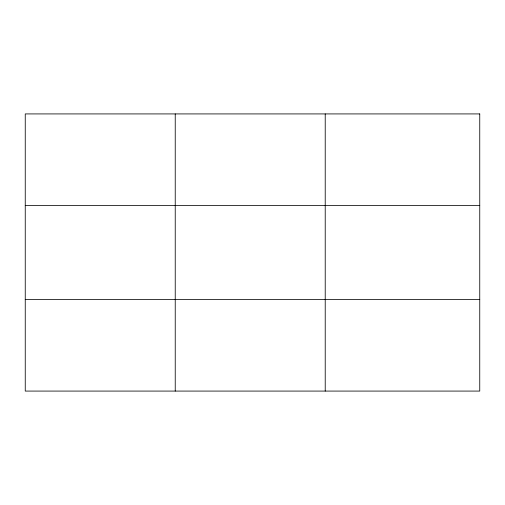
<?xml version="1.0" encoding="UTF-8"?>
<svg xmlns="http://www.w3.org/2000/svg" width="505" height="505" viewBox="0 0 505 505"><rect width="100%" height="100%" fill="white"/><g stroke="black" fill="none" stroke-linecap="round" stroke-linejoin="round"><path stroke-width="0.76" d="M175.235 391.078L175.235 113.922M325.22 391.078L325.22 113.922M25.25 205.383L479.75 205.383M25.25 299.616L479.75 299.616M479.75 113.922L479.75 391.078L25.25 391.078L25.25 113.922L479.75 113.922"/></g></svg>
